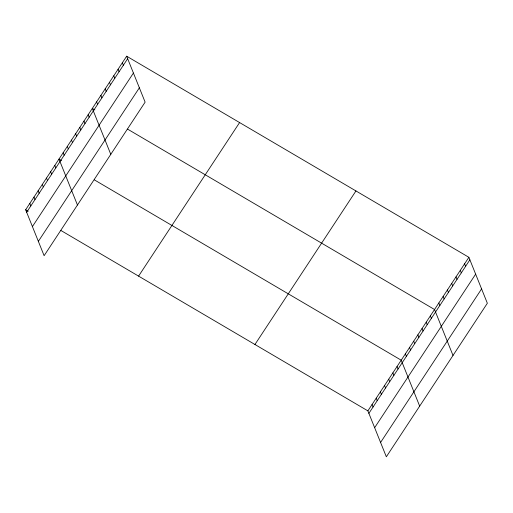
<?xml version="1.0" encoding="UTF-8"?>
<svg xmlns="http://www.w3.org/2000/svg" width="513" height="513" viewBox="0 0 513 513"><rect width="100%" height="100%" fill="white"/><g stroke="black" fill="none" stroke-linecap="round" stroke-linejoin="round"><path stroke-width="0.77" d="M126.66 56.206L145.121 102.138L44.118 255.692L25.65 209.759L126.66 56.206L468.882 257.308L487.35 303.241L386.34 456.794L367.879 410.862L60.944 230.497M26.657 212.254L127.66 58.7M32.415 226.586L133.425 73.032M38.353 241.354L139.363 87.8M138.587 276.122L239.59 122.569M254.942 344.499L355.951 190.945M367.879 410.862L468.882 257.308M368.879 413.363L469.889 259.809M374.644 427.695L475.654 274.141M380.582 442.462L481.585 288.909M94.879 109.923L92.314 108.41L110.782 154.342M127.609 129.148L434.543 309.519L453.005 355.451M61.547 160.595L58.982 159.081L77.45 205.02M94.277 179.826L401.211 360.19L419.672 406.123M25.65 209.759L28.215 211.266M464.592 263.836L465.599 266.33M460.302 270.364L461.302 272.858M456.006 276.885L457.012 279.386M451.716 283.413L452.716 285.908M447.419 289.941L448.426 292.436M443.129 296.463L444.13 298.964M438.833 302.991L439.84 305.485M430.375 315.854L431.382 318.349M426.207 322.183L427.214 324.684M422.045 328.519L423.045 331.013M417.877 334.854L418.877 337.349M413.709 341.19L414.716 343.684M409.541 347.519L410.547 350.02M405.379 353.855L406.379 356.355M397.043 366.526L398.05 369.02M392.875 372.861L393.881 375.356M388.713 379.19L389.713 381.691M384.545 385.526L385.545 388.02M380.377 391.861L381.383 394.356M376.209 398.197L377.215 400.691M372.047 404.526L373.047 407.027M122.363 62.727L123.37 65.228M118.073 69.255L119.074 71.749M113.777 75.783L114.784 78.277M109.487 82.304L110.487 84.805M105.191 88.832L106.197 91.333M100.901 95.36L101.901 97.855M96.604 101.888L97.611 104.383M88.146 114.745L89.153 117.24M83.985 121.081L84.985 123.575M79.816 127.416L80.817 129.911M75.648 133.746L76.655 136.246M71.48 140.081L72.487 142.582M67.318 146.417L68.319 148.911M63.15 152.752L64.151 155.247M54.814 165.417L55.821 167.918M50.652 171.752L51.653 174.247M46.484 178.088L47.485 180.582M42.316 184.424L43.323 186.918M38.148 190.753L39.155 193.254M33.986 197.088L34.987 199.583M29.818 203.424L30.818 205.918"/></g></svg>
